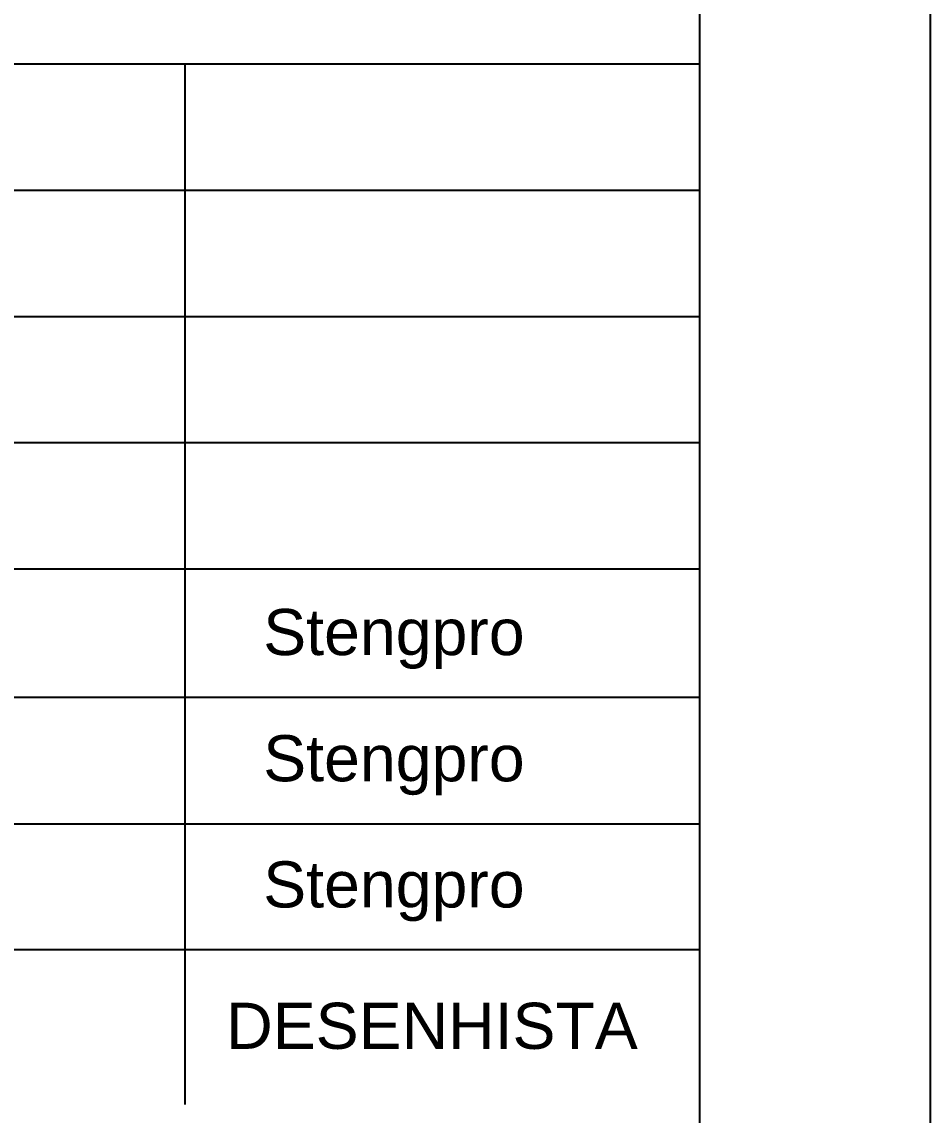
# Model space of a CAD drawing. Extents: x -1789 to 4156, y -3064 to 1391.
# Drawn here: x 3959.3 to 4156.3, y -2556.5 to -2319.5 of the extents above; entities that cross this region are included whole.
import ezdxf

# ---------------------------------------------------------------- set-up
doc = ezdxf.new("R2010")
doc.units = 0
for name, color, linetype in [('1', 1, 'CONTINUOUS'), ('2', 2, 'CONTINUOUS'), ('4', 4, 'CONTINUOUS'), ('7', 7, 'CONTINUOUS')]:
    doc.layers.add(name, color=color, linetype=linetype)
doc.styles.add('TQS_ARIAL', font='arial.ttf')

msp = doc.modelspace()

# ---------------------------------------------------------------- linework, layer by layer
at = {"layer": '1', "linetype": 'Continuous'}
for p, q in [((4106.3209, -2328.65575), (3231.3209, -2328.65575)), ((3994.65225, -2328.6552), (3994.65225, -2554.21315)), ((4106.3209, -2356.0173), (3239.921, -2356.0173)), ((3239.921, -2383.3789), (4106.3209, -2383.3789)), ((4106.3209, -2410.7405), (3239.921, -2410.7405)), ((3239.921, -2438.1021), (4106.3209, -2438.1021)), ((4106.3209, -2465.98215), (3239.921, -2465.98215)), ((3239.921, -2493.34375), (4106.3209, -2493.34375)), ((4106.3209, -2520.70535), (3239.921, -2520.70535))]:
    msp.add_line(p, q, dxfattribs=at)
msp.add_lwpolyline([(1381.3209, 1391.0115), (2306.3209, 1391.0115), (2306.3209, 1341.0115), (2306.3209, 1391.0115), (3231.3209, 1391.0115), (3231.3209, 1341.0115), (3231.3209, 1391.0115), (4156.3209, 1391.0115), (4156.3209, -93.9885), (4106.3209, -93.9885), (4156.3209, -93.9885), (4156.3209, -1578.9885), (4106.3209, -1578.9885), (4156.3209, -1578.9885), (4156.3209, -3063.9885), (3231.3209, -3063.9885), (3231.3209, -3013.9885), (3231.3209, -3063.9885), (2306.3209, -3063.9885), (2306.3209, -3013.9885), (2306.3209, -3063.9885), (1381.3209, -3063.9885)], dxfattribs=at)
at = {"layer": '7', "linetype": 'Continuous'}
msp.add_lwpolyline([(-1663.6791, 1341.0115), (4106.3209, 1341.0115), (4106.3209, -3013.9885), (-1663.6791, -3013.9885), (-1663.6791, 1341.0115)], dxfattribs=at)

# ---------------------------------------------------------------- texts
at = {"layer": '2', "linetype": 'Continuous', "style": 'TQS_ARIAL'}
for p in [(4011.67735, -2456.78855), (4011.67735, -2484.15015), (4011.67735, -2511.5117)]:
    msp.add_text('Stengpro', height=10, dxfattribs=at).set_placement(p)
at = {"layer": '4', "linetype": 'Continuous', "style": 'TQS_ARIAL'}
msp.add_text('DESENHISTA', height=10, dxfattribs=at).set_placement((4003.6496, -2542.16465))

doc.saveas('drawing.dxf')
